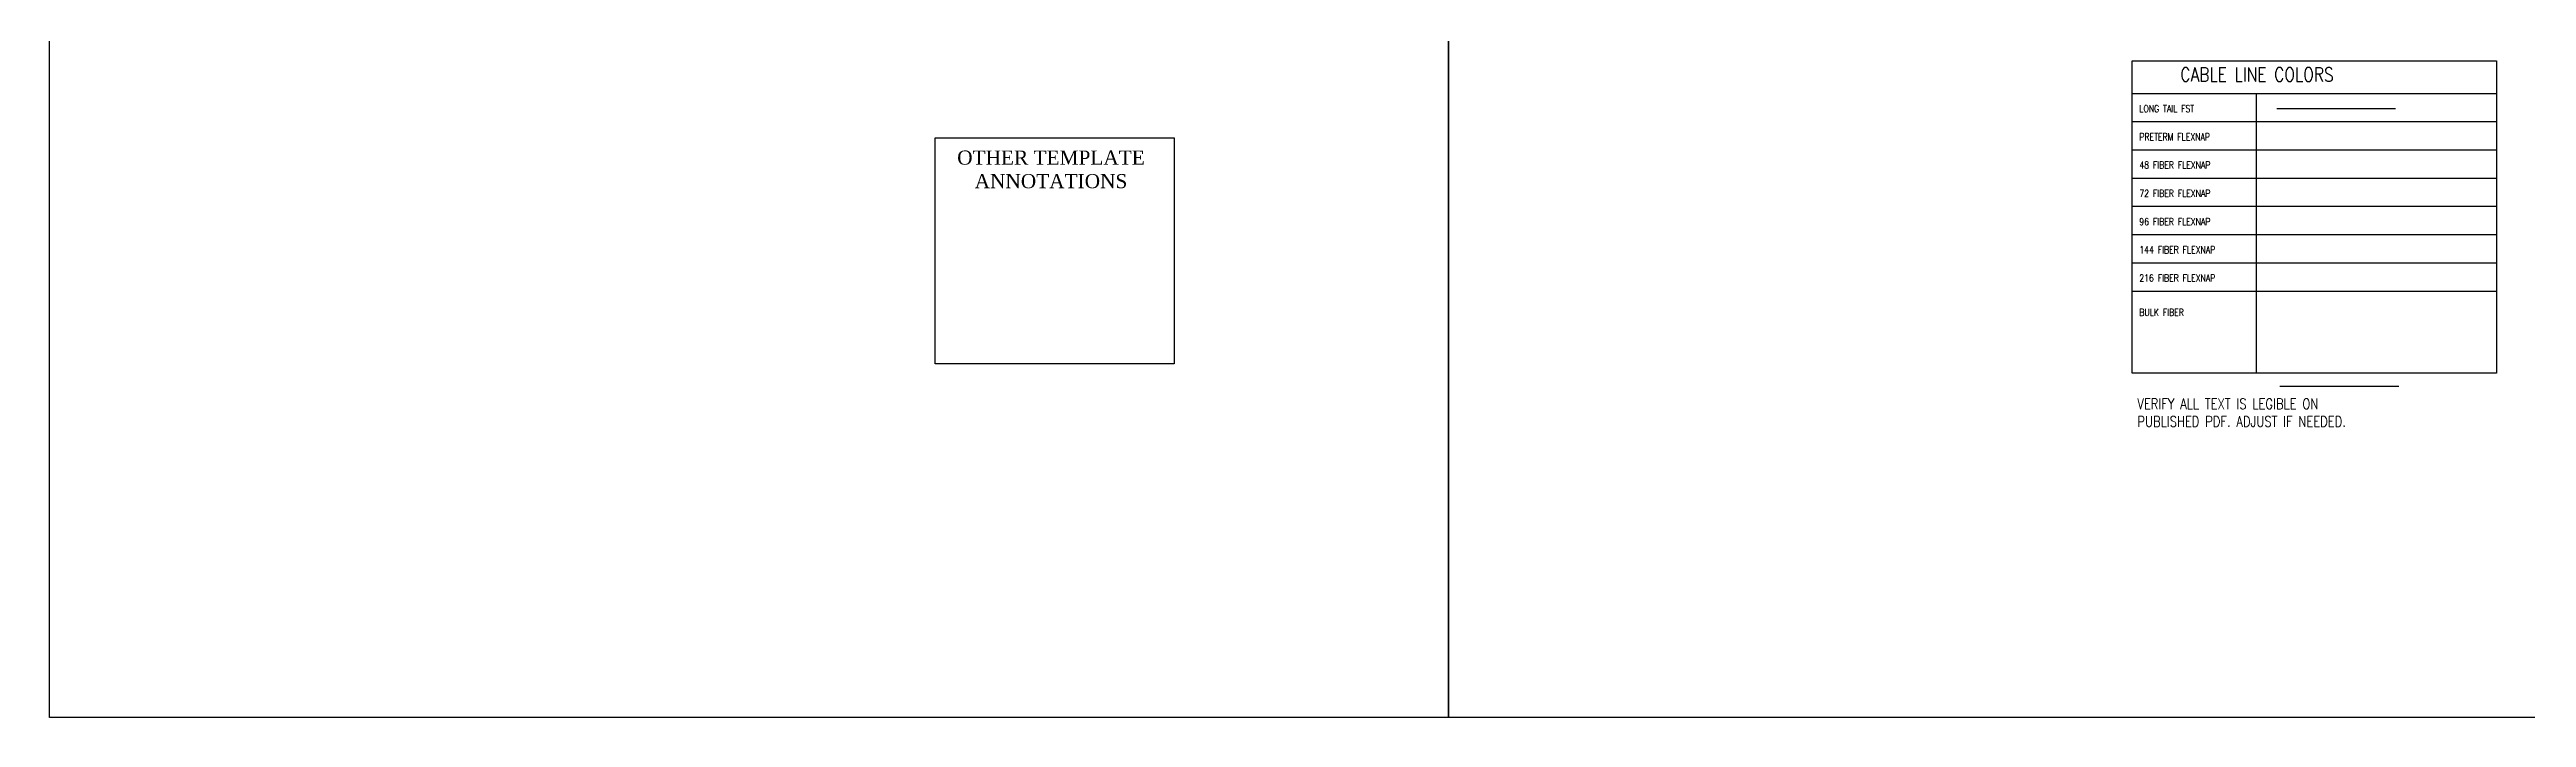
# Model space of a CAD drawing. Header units: feet. Extents: x 865220 to 2821149, y -2240498 to 944432.
# Drawn here: x 2811231 to 2812987, y 930249 to 930722 of the extents above; entities that cross this region are included whole.
import ezdxf
from ezdxf.lldxf.tags import DXFTag

# ---------------------------------------------------------------- set-up
doc = ezdxf.new("R2010")
doc.units = ezdxf.units.FT
doc.header["$LTSCALE"] = 0.015
doc.header["$MEASUREMENT"] = 0
doc.layers.add('F1', color=112, linetype='F1')
doc.layers.add('TAIL', color=1, linetype='MST')
doc.layers.add('TEMPLATE REFERENCE', color=2, linetype='Continuous', plot=False)
doc.styles.add('Line', font='txt.shx', dxfattribs={"height": 3})
doc.styles.add('RS332', font='romans.shx', dxfattribs={"width": 0.8})
doc.styles.get("Standard").update_dxf_attribs({"font": 'times.ttf'})
tags = doc.linetypes.add('F1', pattern='A,15,-5,["F1",Line,S=1.5,R=0,X=0,Y=-1.5],-12', length=32).pattern_tags.tags
tags[6] = DXFTag(74, 10)
tags = doc.linetypes.add('MST', pattern='A,5,-5,5,-5,["TAIL",Line,S=1.5,R=0,X=0,Y=-1.5],-20', length=40).pattern_tags.tags
tags[10] = DXFTag(74, 10)

msp = doc.modelspace()

# ---------------------------------------------------------------- linework, layer by layer
at = {"layer": 'F1', "ltscale": 50, "flags": 128}
msp.add_lwpolyline([(2812812.6, 930483.4), (2812896.9, 930483.4)], dxfattribs=at)
at = {"layer": 'TAIL', "ltscale": 50, "flags": 128}
msp.add_lwpolyline([(2812810.4, 930680), (2812894.6, 930680)], dxfattribs=at)
at = {"layer": 'TEMPLATE REFERENCE', "ltscale": 1.5}
for p, q in [((2812707.9, 930690.7), (2812966.2, 930690.7)), ((2812795.7, 930690.7), (2812795.7, 930492.6)), ((2812707.9, 930670.7), (2812966.2, 930670.7)), ((2812707.9, 930650.7), (2812966.2, 930650.7)), ((2812707.9, 930630.7), (2812966.2, 930630.7)), ((2812707.9, 930610.7), (2812966.2, 930610.7)), ((2812707.9, 930590.7), (2812966.2, 930590.7)), ((2812707.9, 930570.7), (2812966.2, 930570.7)), ((2812707.9, 930550.7), (2812966.2, 930550.7))]:
    msp.add_line(p, q, dxfattribs=at)
at = {"layer": 'TEMPLATE REFERENCE'}
for points in [[(2811231.3, 931187.5), (2812223.2, 931187.5), (2812223.2, 930248.8), (2811231.3, 930248.8)], [(2812223.2, 931187.5), (2813215.1, 931187.5), (2813215.1, 930248.8), (2812223.2, 930248.8)]]:
    msp.add_lwpolyline(points, close=True, dxfattribs=at)
at = {"layer": 'TEMPLATE REFERENCE', "ltscale": 1.5}
for points in [[(2812707.9, 930713.7), (2812966.2, 930713.7), (2812966.2, 930492.6), (2812707.9, 930492.6)], [(2811859.2, 930659.2), (2812028.7, 930659.2), (2812028.7, 930499.2), (2811859.2, 930499.2)]]:
    msp.add_lwpolyline(points, close=True, dxfattribs=at)

# ---------------------------------------------------------------- texts
at = {"layer": 'TEMPLATE REFERENCE', "style": 'RS332', "width": 0.8}
for s, height, p in [('CABLE LINE COLORS', 10, (2812742, 930699.1)), ('LONG TAIL FST', 5, (2812712.9, 930677.4)), ('PRETERM FLEXNAP', 5, (2812712.9, 930657.4)), ('48 FIBER FLEXNAP', 5, (2812712.9, 930637.4)), ('72 FIBER FLEXNAP', 5, (2812712.9, 930617.4)), ('96 FIBER FLEXNAP', 5, (2812712.9, 930597.4)), ('144 FIBER FLEXNAP', 5, (2812712.9, 930577.4)), ('216 FIBER FLEXNAP', 5, (2812712.9, 930557.4)), ('BULK FIBER', 5, (2812712.9, 930533.2))]:
    msp.add_text(s, height=height, dxfattribs=at).set_placement(p)
at = {"layer": 'TEMPLATE REFERENCE', "insert": (2811941.3, 930636.8), "char_height": 10, "attachment_point": 5}
msp.add_mtext('OTHER TEMPLATE \\PANNOTATIONS', dxfattribs=at)
at = {"layer": 'TEMPLATE REFERENCE', "ltscale": 1.75, "insert": (2812711.5, 930474.6), "char_height": 7.5, "width": 168.932, "attachment_point": 1, "style": 'RS332'}
msp.add_mtext('VERIFY ALL TEXT IS LEGIBLE ON PUBLISHED PDF. ADJUST IF NEEDED.', dxfattribs=at)

doc.saveas('drawing.dxf')
